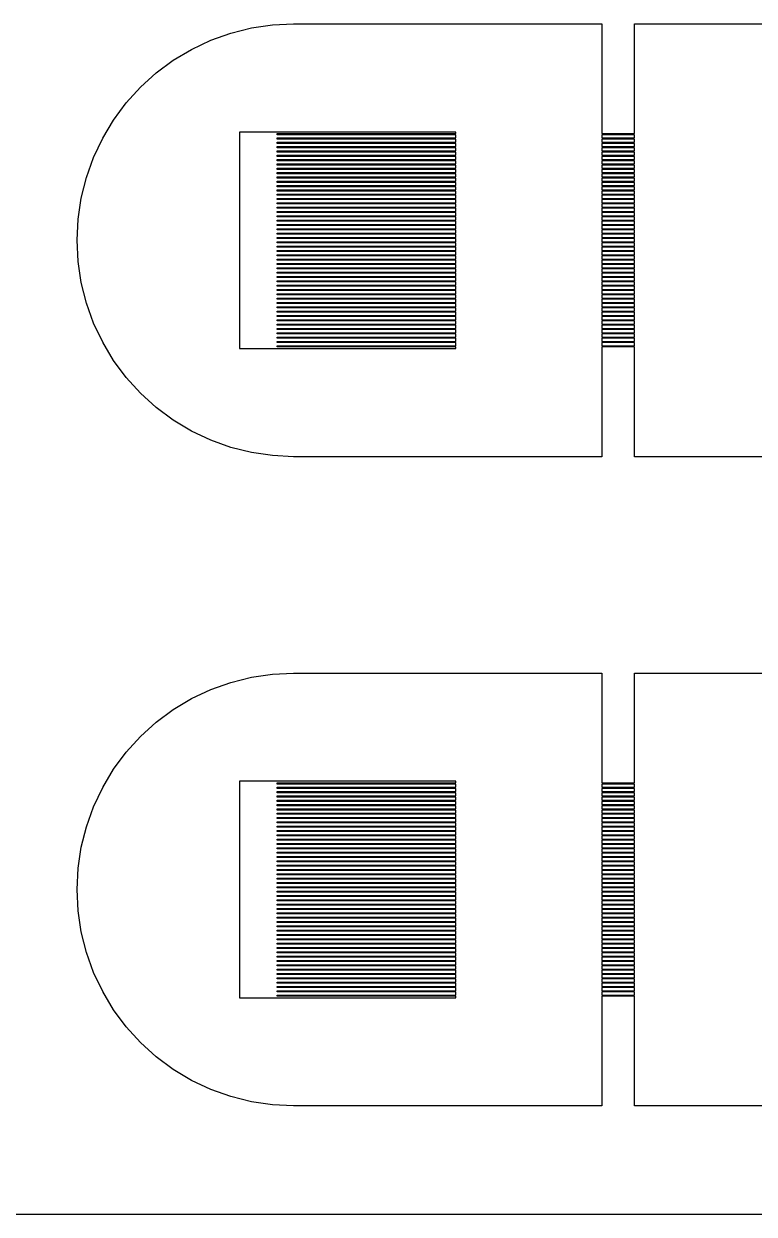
# Model space of a CAD drawing. Extents: x -16 to 83, y -18 to 83.
# Drawn here: x 53.01 to 59.76, y 0 to 11 of the extents above; entities that cross this region are included whole.
import ezdxf

# ---------------------------------------------------------------- set-up
doc = ezdxf.new("R2010")
doc.units = 0

msp = doc.modelspace()

# ---------------------------------------------------------------- linework, layer by layer
for p, q in [((55.304, 10.9904), (55.5, 11)), ((55.5, 11), (58.35, 11)), ((58.35, 11), (58.35, 9.98499)), ((58.65, 9.98499), (58.65, 11)), ((58.65, 11), (61.5, 11)), ((54.7346, 10.8477), (54.9194, 10.9139)), ((54.9194, 10.9139), (55.1098, 10.9616)), ((55.1098, 10.9616), (55.304, 10.9904)), ((54.5572, 10.7638), (54.7346, 10.8477)), ((54.3889, 10.6629), (54.5572, 10.7638)), ((54.2312, 10.546), (54.3889, 10.6629)), ((54.0858, 10.4142), (54.2312, 10.546)), ((53.954, 10.2688), (54.0858, 10.4142)), ((53.8371, 10.1111), (53.954, 10.2688)), ((53.7362, 9.94278), (53.8371, 10.1111)), ((53.6523, 9.76537), (53.7362, 9.94278)), ((57, 10), (55, 10)), ((55, 10), (55, 8)), ((55.35, 9.97499), (55.35, 9.98499)), ((55.35, 9.98499), (57, 9.98499)), ((57, 9.97499), (55.35, 9.97499)), ((55.35, 9.935), (55.35, 9.94499)), ((55.35, 9.94499), (57, 9.94499)), ((57, 9.935), (55.35, 9.935)), ((55.35, 9.89499), (55.35, 9.905)), ((55.35, 9.905), (57, 9.905)), ((57, 9.98499), (57, 10)), ((57, 9.94499), (57, 9.97499)), ((57, 9.905), (57, 9.935)), ((58.35, 9.98499), (58.65, 9.98499)), ((58.65, 9.97499), (58.35, 9.97499)), ((58.35, 9.97499), (58.35, 9.94499)), ((58.35, 9.94499), (58.65, 9.94499)), ((58.65, 9.935), (58.35, 9.935)), ((58.35, 9.935), (58.35, 9.905)), ((58.35, 9.905), (58.65, 9.905)), ((58.65, 9.94499), (58.65, 9.97499)), ((58.65, 9.905), (58.65, 9.935)), ((57, 9.89499), (55.35, 9.89499)), ((55.35, 9.855), (55.35, 9.86499)), ((55.35, 9.86499), (57, 9.86499)), ((57, 9.855), (55.35, 9.855)), ((55.35, 9.81499), (55.35, 9.825)), ((55.35, 9.825), (57, 9.825)), ((57, 9.81499), (55.35, 9.81499)), ((57, 9.86499), (57, 9.89499)), ((57, 9.825), (57, 9.855)), ((57, 9.78499), (57, 9.81499)), ((58.65, 9.89499), (58.35, 9.89499)), ((58.35, 9.89499), (58.35, 9.86499)), ((58.35, 9.86499), (58.65, 9.86499)), ((58.65, 9.855), (58.35, 9.855)), ((58.35, 9.855), (58.35, 9.825)), ((58.35, 9.825), (58.65, 9.825)), ((58.65, 9.81499), (58.35, 9.81499)), ((58.35, 9.81499), (58.35, 9.78499)), ((58.65, 9.86499), (58.65, 9.89499)), ((58.65, 9.825), (58.65, 9.855)), ((58.65, 9.78499), (58.65, 9.81499)), ((53.5861, 9.58057), (53.6523, 9.76537)), ((55.35, 9.77499), (55.35, 9.78499)), ((55.35, 9.78499), (57, 9.78499)), ((57, 9.77499), (55.35, 9.77499)), ((55.35, 9.73499), (55.35, 9.745)), ((55.35, 9.745), (57, 9.745)), ((57, 9.73499), (55.35, 9.73499)), ((55.35, 9.69499), (55.35, 9.70499)), ((55.35, 9.70499), (57, 9.70499)), ((57, 9.69499), (55.35, 9.69499)), ((57, 9.745), (57, 9.77499)), ((57, 9.70499), (57, 9.73499)), ((57, 9.66499), (57, 9.69499)), ((58.35, 9.78499), (58.65, 9.78499)), ((58.65, 9.77499), (58.35, 9.77499)), ((58.35, 9.77499), (58.35, 9.745)), ((58.35, 9.745), (58.65, 9.745)), ((58.65, 9.73499), (58.35, 9.73499)), ((58.35, 9.73499), (58.35, 9.70499)), ((58.35, 9.70499), (58.65, 9.70499)), ((58.65, 9.69499), (58.35, 9.69499)), ((58.35, 9.69499), (58.35, 9.66499)), ((58.65, 9.745), (58.65, 9.77499)), ((58.65, 9.70499), (58.65, 9.73499)), ((58.65, 9.66499), (58.65, 9.69499)), ((53.5384, 9.39017), (53.5861, 9.58057)), ((55.35, 9.655), (55.35, 9.66499)), ((55.35, 9.66499), (57, 9.66499)), ((57, 9.655), (55.35, 9.655)), ((55.35, 9.61499), (55.35, 9.625)), ((55.35, 9.625), (57, 9.625)), ((57, 9.61499), (55.35, 9.61499)), ((55.35, 9.575), (55.35, 9.58499)), ((55.35, 9.58499), (57, 9.58499)), ((57, 9.575), (55.35, 9.575)), ((57, 9.625), (57, 9.655)), ((57, 9.58499), (57, 9.61499)), ((57, 9.545), (57, 9.575)), ((58.35, 9.66499), (58.65, 9.66499)), ((58.65, 9.655), (58.35, 9.655)), ((58.35, 9.655), (58.35, 9.625)), ((58.35, 9.625), (58.65, 9.625)), ((58.65, 9.61499), (58.35, 9.61499)), ((58.35, 9.61499), (58.35, 9.58499)), ((58.35, 9.58499), (58.65, 9.58499)), ((58.65, 9.575), (58.35, 9.575)), ((58.35, 9.575), (58.35, 9.545)), ((58.65, 9.625), (58.65, 9.655)), ((58.65, 9.58499), (58.65, 9.61499)), ((58.65, 9.545), (58.65, 9.575)), ((55.35, 9.53499), (55.35, 9.545)), ((55.35, 9.545), (57, 9.545)), ((57, 9.53499), (55.35, 9.53499)), ((55.35, 9.495), (55.35, 9.50499)), ((55.35, 9.50499), (57, 9.50499)), ((57, 9.495), (55.35, 9.495)), ((55.35, 9.45499), (55.35, 9.465)), ((55.35, 9.465), (57, 9.465)), ((57, 9.50499), (57, 9.53499)), ((57, 9.465), (57, 9.495)), ((58.35, 9.545), (58.65, 9.545)), ((58.65, 9.53499), (58.35, 9.53499)), ((58.35, 9.53499), (58.35, 9.50499)), ((58.35, 9.50499), (58.65, 9.50499)), ((58.65, 9.495), (58.35, 9.495)), ((58.35, 9.495), (58.35, 9.465)), ((58.35, 9.465), (58.65, 9.465)), ((58.65, 9.50499), (58.65, 9.53499)), ((58.65, 9.465), (58.65, 9.495)), ((53.5096, 9.19603), (53.5384, 9.39017)), ((57, 9.45499), (55.35, 9.45499)), ((55.35, 9.41499), (55.35, 9.42499)), ((55.35, 9.42499), (57, 9.42499)), ((57, 9.41499), (55.35, 9.41499)), ((55.35, 9.375), (55.35, 9.38499)), ((55.35, 9.38499), (57, 9.38499)), ((57, 9.375), (55.35, 9.375)), ((57, 9.42499), (57, 9.45499)), ((57, 9.38499), (57, 9.41499)), ((57, 9.34499), (57, 9.375)), ((58.65, 9.45499), (58.35, 9.45499)), ((58.35, 9.45499), (58.35, 9.42499)), ((58.35, 9.42499), (58.65, 9.42499)), ((58.65, 9.41499), (58.35, 9.41499)), ((58.35, 9.41499), (58.35, 9.38499)), ((58.35, 9.38499), (58.65, 9.38499)), ((58.65, 9.375), (58.35, 9.375)), ((58.35, 9.375), (58.35, 9.34499)), ((58.65, 9.42499), (58.65, 9.45499)), ((58.65, 9.38499), (58.65, 9.41499)), ((58.65, 9.34499), (58.65, 9.375)), ((55.35, 9.33499), (55.35, 9.34499)), ((55.35, 9.34499), (57, 9.34499)), ((57, 9.33499), (55.35, 9.33499)), ((55.35, 9.295), (55.35, 9.30499)), ((55.35, 9.30499), (57, 9.30499)), ((57, 9.295), (55.35, 9.295)), ((55.35, 9.25499), (55.35, 9.265)), ((55.35, 9.265), (57, 9.265)), ((57, 9.25499), (55.35, 9.25499)), ((57, 9.30499), (57, 9.33499)), ((57, 9.265), (57, 9.295)), ((57, 9.22499), (57, 9.25499)), ((58.35, 9.34499), (58.65, 9.34499)), ((58.65, 9.33499), (58.35, 9.33499)), ((58.35, 9.33499), (58.35, 9.30499)), ((58.35, 9.30499), (58.65, 9.30499)), ((58.65, 9.295), (58.35, 9.295)), ((58.35, 9.295), (58.35, 9.265)), ((58.35, 9.265), (58.65, 9.265)), ((58.65, 9.25499), (58.35, 9.25499)), ((58.35, 9.25499), (58.35, 9.22499)), ((58.65, 9.30499), (58.65, 9.33499)), ((58.65, 9.265), (58.65, 9.295)), ((58.65, 9.22499), (58.65, 9.25499)), ((53.5, 9), (53.5096, 9.19603)), ((55.35, 9.215), (55.35, 9.22499)), ((55.35, 9.22499), (57, 9.22499)), ((57, 9.215), (55.35, 9.215)), ((55.35, 9.17499), (55.35, 9.185)), ((55.35, 9.185), (57, 9.185)), ((57, 9.17499), (55.35, 9.17499)), ((55.35, 9.13499), (55.35, 9.14499)), ((55.35, 9.14499), (57, 9.14499)), ((57, 9.13499), (55.35, 9.13499)), ((57, 9.185), (57, 9.215)), ((57, 9.14499), (57, 9.17499)), ((57, 9.105), (57, 9.13499)), ((58.35, 9.22499), (58.65, 9.22499)), ((58.65, 9.215), (58.35, 9.215)), ((58.35, 9.215), (58.35, 9.185)), ((58.35, 9.185), (58.65, 9.185)), ((58.65, 9.17499), (58.35, 9.17499)), ((58.35, 9.17499), (58.35, 9.14499)), ((58.35, 9.14499), (58.65, 9.14499)), ((58.65, 9.13499), (58.35, 9.13499)), ((58.35, 9.13499), (58.35, 9.105)), ((58.65, 9.185), (58.65, 9.215)), ((58.65, 9.14499), (58.65, 9.17499)), ((58.65, 9.105), (58.65, 9.13499)), ((55.35, 9.09499), (55.35, 9.105)), ((55.35, 9.105), (57, 9.105)), ((57, 9.09499), (55.35, 9.09499)), ((55.35, 9.05499), (55.35, 9.06499)), ((55.35, 9.06499), (57, 9.06499)), ((57, 9.05499), (55.35, 9.05499)), ((55.35, 9.015), (55.35, 9.02499)), ((55.35, 9.02499), (57, 9.02499)), ((57, 9.06499), (57, 9.09499)), ((57, 9.02499), (57, 9.05499)), ((58.35, 9.105), (58.65, 9.105)), ((58.65, 9.09499), (58.35, 9.09499)), ((58.35, 9.09499), (58.35, 9.06499)), ((58.35, 9.06499), (58.65, 9.06499)), ((58.65, 9.05499), (58.35, 9.05499)), ((58.35, 9.05499), (58.35, 9.02499)), ((58.35, 9.02499), (58.65, 9.02499)), ((58.65, 9.06499), (58.65, 9.09499)), ((58.65, 9.02499), (58.65, 9.05499)), ((53.5096, 8.80397), (53.5, 9)), ((57, 9.015), (55.35, 9.015)), ((55.35, 8.97501), (55.35, 8.985)), ((55.35, 8.985), (57, 8.985)), ((57, 8.97501), (55.35, 8.97501)), ((55.35, 8.93501), (55.35, 8.94501)), ((55.35, 8.94501), (57, 8.94501)), ((57, 8.93501), (55.35, 8.93501)), ((57, 8.985), (57, 9.015)), ((57, 8.94501), (57, 8.97501)), ((57, 8.90501), (57, 8.93501)), ((58.65, 9.015), (58.35, 9.015)), ((58.35, 9.015), (58.35, 8.985)), ((58.35, 8.985), (58.65, 8.985)), ((58.65, 8.97501), (58.35, 8.97501)), ((58.35, 8.97501), (58.35, 8.94501)), ((58.35, 8.94501), (58.65, 8.94501)), ((58.65, 8.93501), (58.35, 8.93501)), ((58.35, 8.93501), (58.35, 8.90501)), ((58.65, 8.985), (58.65, 9.015)), ((58.65, 8.94501), (58.65, 8.97501)), ((58.65, 8.90501), (58.65, 8.93501)), ((53.5384, 8.60983), (53.5096, 8.80397)), ((55.35, 8.895), (55.35, 8.90501)), ((55.35, 8.90501), (57, 8.90501)), ((57, 8.895), (55.35, 8.895)), ((55.35, 8.85501), (55.35, 8.86501)), ((55.35, 8.86501), (57, 8.86501)), ((57, 8.85501), (55.35, 8.85501)), ((55.35, 8.815), (55.35, 8.82501)), ((55.35, 8.82501), (57, 8.82501)), ((57, 8.815), (55.35, 8.815)), ((57, 8.86501), (57, 8.895)), ((57, 8.82501), (57, 8.85501)), ((57, 8.785), (57, 8.815)), ((58.35, 8.90501), (58.65, 8.90501)), ((58.65, 8.895), (58.35, 8.895)), ((58.35, 8.895), (58.35, 8.86501)), ((58.35, 8.86501), (58.65, 8.86501)), ((58.65, 8.85501), (58.35, 8.85501)), ((58.35, 8.85501), (58.35, 8.82501)), ((58.35, 8.82501), (58.65, 8.82501)), ((58.65, 8.815), (58.35, 8.815)), ((58.35, 8.815), (58.35, 8.785)), ((58.65, 8.86501), (58.65, 8.895)), ((58.65, 8.82501), (58.65, 8.85501)), ((58.65, 8.785), (58.65, 8.815)), ((55.35, 8.77501), (55.35, 8.785)), ((55.35, 8.785), (57, 8.785)), ((57, 8.77501), (55.35, 8.77501)), ((55.35, 8.735), (55.35, 8.74501)), ((55.35, 8.74501), (57, 8.74501)), ((57, 8.735), (55.35, 8.735)), ((55.35, 8.69501), (55.35, 8.705)), ((55.35, 8.705), (57, 8.705)), ((57, 8.69501), (55.35, 8.69501)), ((57, 8.74501), (57, 8.77501)), ((57, 8.705), (57, 8.735)), ((57, 8.66501), (57, 8.69501)), ((58.35, 8.785), (58.65, 8.785)), ((58.65, 8.77501), (58.35, 8.77501)), ((58.35, 8.77501), (58.35, 8.74501)), ((58.35, 8.74501), (58.65, 8.74501)), ((58.65, 8.735), (58.35, 8.735)), ((58.35, 8.735), (58.35, 8.705)), ((58.35, 8.705), (58.65, 8.705)), ((58.65, 8.69501), (58.35, 8.69501)), ((58.35, 8.69501), (58.35, 8.66501)), ((58.65, 8.74501), (58.65, 8.77501)), ((58.65, 8.705), (58.65, 8.735)), ((58.65, 8.66501), (58.65, 8.69501)), ((53.5861, 8.41943), (53.5384, 8.60983)), ((55.35, 8.65501), (55.35, 8.66501)), ((55.35, 8.66501), (57, 8.66501)), ((57, 8.65501), (55.35, 8.65501)), ((55.35, 8.61501), (55.35, 8.625)), ((55.35, 8.625), (57, 8.625)), ((57, 8.61501), (55.35, 8.61501)), ((55.35, 8.57501), (55.35, 8.58501)), ((55.35, 8.58501), (57, 8.58501)), ((57, 8.625), (57, 8.65501)), ((57, 8.58501), (57, 8.61501)), ((58.35, 8.66501), (58.65, 8.66501)), ((58.65, 8.65501), (58.35, 8.65501)), ((58.35, 8.65501), (58.35, 8.625)), ((58.35, 8.625), (58.65, 8.625)), ((58.65, 8.61501), (58.35, 8.61501)), ((58.35, 8.61501), (58.35, 8.58501)), ((58.35, 8.58501), (58.65, 8.58501)), ((58.65, 8.625), (58.65, 8.65501)), ((58.65, 8.58501), (58.65, 8.61501)), ((57, 8.57501), (55.35, 8.57501)), ((55.35, 8.535), (55.35, 8.54501)), ((55.35, 8.54501), (57, 8.54501)), ((57, 8.535), (55.35, 8.535)), ((55.35, 8.49501), (55.35, 8.505)), ((55.35, 8.505), (57, 8.505)), ((57, 8.49501), (55.35, 8.49501)), ((57, 8.54501), (57, 8.57501)), ((57, 8.505), (57, 8.535)), ((57, 8.46501), (57, 8.49501)), ((58.65, 8.57501), (58.35, 8.57501)), ((58.35, 8.57501), (58.35, 8.54501)), ((58.35, 8.54501), (58.65, 8.54501)), ((58.65, 8.535), (58.35, 8.535)), ((58.35, 8.535), (58.35, 8.505)), ((58.35, 8.505), (58.65, 8.505)), ((58.65, 8.49501), (58.35, 8.49501)), ((58.35, 8.49501), (58.35, 8.46501)), ((58.65, 8.54501), (58.65, 8.57501)), ((58.65, 8.505), (58.65, 8.535)), ((58.65, 8.46501), (58.65, 8.49501)), ((53.6523, 8.23463), (53.5861, 8.41943)), ((55.35, 8.455), (55.35, 8.46501)), ((55.35, 8.46501), (57, 8.46501)), ((57, 8.455), (55.35, 8.455)), ((55.35, 8.41501), (55.35, 8.425)), ((55.35, 8.425), (57, 8.425)), ((57, 8.41501), (55.35, 8.41501)), ((55.35, 8.375), (55.35, 8.38501)), ((55.35, 8.38501), (57, 8.38501)), ((57, 8.375), (55.35, 8.375)), ((57, 8.425), (57, 8.455)), ((57, 8.38501), (57, 8.41501)), ((57, 8.345), (57, 8.375)), ((58.35, 8.46501), (58.65, 8.46501)), ((58.65, 8.455), (58.35, 8.455)), ((58.35, 8.455), (58.35, 8.425)), ((58.35, 8.425), (58.65, 8.425)), ((58.65, 8.41501), (58.35, 8.41501)), ((58.35, 8.41501), (58.35, 8.38501)), ((58.35, 8.38501), (58.65, 8.38501)), ((58.65, 8.375), (58.35, 8.375)), ((58.35, 8.375), (58.35, 8.345)), ((58.65, 8.425), (58.65, 8.455)), ((58.65, 8.38501), (58.65, 8.41501)), ((58.65, 8.345), (58.65, 8.375)), ((55.35, 8.33501), (55.35, 8.345)), ((55.35, 8.345), (57, 8.345)), ((57, 8.33501), (55.35, 8.33501)), ((55.35, 8.29501), (55.35, 8.30501)), ((55.35, 8.30501), (57, 8.30501)), ((57, 8.29501), (55.35, 8.29501)), ((55.35, 8.255), (55.35, 8.26501)), ((55.35, 8.26501), (57, 8.26501)), ((57, 8.255), (55.35, 8.255)), ((57, 8.30501), (57, 8.33501)), ((57, 8.26501), (57, 8.29501)), ((57, 8.22501), (57, 8.255)), ((58.35, 8.345), (58.65, 8.345)), ((58.65, 8.33501), (58.35, 8.33501)), ((58.35, 8.33501), (58.35, 8.30501)), ((58.35, 8.30501), (58.65, 8.30501)), ((58.65, 8.29501), (58.35, 8.29501)), ((58.35, 8.29501), (58.35, 8.26501)), ((58.35, 8.26501), (58.65, 8.26501)), ((58.65, 8.255), (58.35, 8.255)), ((58.35, 8.255), (58.35, 8.22501)), ((58.65, 8.30501), (58.65, 8.33501)), ((58.65, 8.26501), (58.65, 8.29501)), ((58.65, 8.22501), (58.65, 8.255)), ((53.7362, 8.05722), (53.6523, 8.23463)), ((55.35, 8.21501), (55.35, 8.22501)), ((55.35, 8.22501), (57, 8.22501)), ((57, 8.21501), (55.35, 8.21501)), ((55.35, 8.175), (55.35, 8.18501)), ((55.35, 8.18501), (57, 8.18501)), ((57, 8.175), (55.35, 8.175)), ((55.35, 8.13501), (55.35, 8.145)), ((55.35, 8.145), (57, 8.145)), ((57, 8.18501), (57, 8.21501)), ((57, 8.145), (57, 8.175)), ((58.35, 8.22501), (58.65, 8.22501)), ((58.65, 8.21501), (58.35, 8.21501)), ((58.35, 8.21501), (58.35, 8.18501)), ((58.35, 8.18501), (58.65, 8.18501)), ((58.65, 8.175), (58.35, 8.175)), ((58.35, 8.175), (58.35, 8.145)), ((58.35, 8.145), (58.65, 8.145)), ((58.65, 8.18501), (58.65, 8.21501)), ((58.65, 8.145), (58.65, 8.175)), ((53.8371, 7.88887), (53.7362, 8.05722)), ((57, 8.13501), (55.35, 8.13501)), ((55.35, 8.095), (55.35, 8.10501)), ((55.35, 8.10501), (57, 8.10501)), ((57, 8.095), (55.35, 8.095)), ((55.35, 8.05501), (55.35, 8.065)), ((55.35, 8.065), (57, 8.065)), ((57, 8.05501), (55.35, 8.05501)), ((57, 8.10501), (57, 8.13501)), ((57, 8.065), (57, 8.095)), ((57, 8.02501), (57, 8.05501)), ((58.65, 8.13501), (58.35, 8.13501)), ((58.35, 8.13501), (58.35, 8.10501)), ((58.35, 8.10501), (58.65, 8.10501)), ((58.65, 8.095), (58.35, 8.095)), ((58.35, 8.095), (58.35, 8.065)), ((58.35, 8.065), (58.65, 8.065)), ((58.65, 8.05501), (58.35, 8.05501)), ((58.35, 8.05501), (58.35, 8.02501)), ((58.65, 8.10501), (58.65, 8.13501)), ((58.65, 8.065), (58.65, 8.095)), ((58.65, 8.02501), (58.65, 8.05501)), ((55, 8), (57, 8)), ((55.35, 8.01501), (55.35, 8.02501)), ((55.35, 8.02501), (57, 8.02501)), ((57, 8.01501), (55.35, 8.01501)), ((57, 8), (57, 8.01501)), ((58.35, 8.02501), (58.65, 8.02501)), ((58.65, 8.01501), (58.35, 8.01501)), ((58.35, 8.01501), (58.35, 7)), ((58.65, 7), (58.65, 8.01501)), ((53.954, 7.73122), (53.8371, 7.88887)), ((54.0858, 7.5858), (53.954, 7.73122)), ((54.2312, 7.45398), (54.0858, 7.5858)), ((54.3889, 7.33707), (54.2312, 7.45398)), ((54.5572, 7.23616), (54.3889, 7.33707)), ((54.7346, 7.15225), (54.5572, 7.23616)), ((54.9194, 7.08612), (54.7346, 7.15225)), ((55.1098, 7.03844), (54.9194, 7.08612)), ((55.304, 7.00964), (55.1098, 7.03844)), ((55.5, 7), (55.304, 7.00964)), ((58.35, 7), (55.5, 7)), ((61.5, 7), (58.65, 7)), ((54.9194, 4.91388), (55.1098, 4.96156)), ((55.1098, 4.96156), (55.304, 4.99036)), ((55.304, 4.99036), (55.5, 5)), ((55.5, 5), (58.35, 5)), ((58.35, 5), (58.35, 3.98499)), ((58.65, 3.98499), (58.65, 5)), ((58.65, 5), (61.5, 5)), ((54.5572, 4.76384), (54.7346, 4.84775)), ((54.7346, 4.84775), (54.9194, 4.91388)), ((54.3889, 4.66293), (54.5572, 4.76384)), ((54.2312, 4.54602), (54.3889, 4.66293)), ((54.0858, 4.4142), (54.2312, 4.54602)), ((53.954, 4.26878), (54.0858, 4.4142)), ((53.8371, 4.11113), (53.954, 4.26878)), ((53.7362, 3.94278), (53.8371, 4.11113)), ((57, 4), (55, 4)), ((55, 4), (55, 2)), ((55.35, 3.97499), (55.35, 3.98499)), ((55.35, 3.98499), (57, 3.98499)), ((57, 3.97499), (55.35, 3.97499)), ((57, 3.98499), (57, 4)), ((57, 3.94499), (57, 3.97499)), ((58.35, 3.98499), (58.65, 3.98499)), ((58.65, 3.97499), (58.35, 3.97499)), ((58.35, 3.97499), (58.35, 3.94499)), ((58.65, 3.94499), (58.65, 3.97499)), ((53.6523, 3.76537), (53.7362, 3.94278)), ((55.35, 3.935), (55.35, 3.94499)), ((55.35, 3.94499), (57, 3.94499)), ((57, 3.935), (55.35, 3.935)), ((55.35, 3.89499), (55.35, 3.905)), ((55.35, 3.905), (57, 3.905)), ((57, 3.89499), (55.35, 3.89499)), ((55.35, 3.855), (55.35, 3.86499)), ((55.35, 3.86499), (57, 3.86499)), ((57, 3.855), (55.35, 3.855)), ((57, 3.905), (57, 3.935)), ((57, 3.86499), (57, 3.89499)), ((57, 3.825), (57, 3.855)), ((58.35, 3.94499), (58.65, 3.94499)), ((58.65, 3.935), (58.35, 3.935)), ((58.35, 3.935), (58.35, 3.905)), ((58.35, 3.905), (58.65, 3.905)), ((58.65, 3.89499), (58.35, 3.89499)), ((58.35, 3.89499), (58.35, 3.86499)), ((58.35, 3.86499), (58.65, 3.86499)), ((58.65, 3.855), (58.35, 3.855)), ((58.35, 3.855), (58.35, 3.825)), ((58.65, 3.905), (58.65, 3.935)), ((58.65, 3.86499), (58.65, 3.89499)), ((58.65, 3.825), (58.65, 3.855)), ((53.5861, 3.58057), (53.6523, 3.76537)), ((55.35, 3.81499), (55.35, 3.825)), ((55.35, 3.825), (57, 3.825)), ((57, 3.81499), (55.35, 3.81499)), ((55.35, 3.77499), (55.35, 3.78499)), ((55.35, 3.78499), (57, 3.78499)), ((57, 3.77499), (55.35, 3.77499)), ((55.35, 3.73499), (55.35, 3.745)), ((55.35, 3.745), (57, 3.745)), ((57, 3.78499), (57, 3.81499)), ((57, 3.745), (57, 3.77499)), ((58.35, 3.825), (58.65, 3.825)), ((58.65, 3.81499), (58.35, 3.81499)), ((58.35, 3.81499), (58.35, 3.78499)), ((58.35, 3.78499), (58.65, 3.78499)), ((58.65, 3.77499), (58.35, 3.77499)), ((58.35, 3.77499), (58.35, 3.745)), ((58.35, 3.745), (58.65, 3.745)), ((58.65, 3.78499), (58.65, 3.81499)), ((58.65, 3.745), (58.65, 3.77499)), ((57, 3.73499), (55.35, 3.73499)), ((55.35, 3.69499), (55.35, 3.70499)), ((55.35, 3.70499), (57, 3.70499)), ((57, 3.69499), (55.35, 3.69499)), ((55.35, 3.655), (55.35, 3.66499)), ((55.35, 3.66499), (57, 3.66499)), ((57, 3.655), (55.35, 3.655)), ((57, 3.70499), (57, 3.73499)), ((57, 3.66499), (57, 3.69499)), ((57, 3.625), (57, 3.655)), ((58.65, 3.73499), (58.35, 3.73499)), ((58.35, 3.73499), (58.35, 3.70499)), ((58.35, 3.70499), (58.65, 3.70499)), ((58.65, 3.69499), (58.35, 3.69499)), ((58.35, 3.69499), (58.35, 3.66499)), ((58.35, 3.66499), (58.65, 3.66499)), ((58.65, 3.655), (58.35, 3.655)), ((58.35, 3.655), (58.35, 3.625)), ((58.65, 3.70499), (58.65, 3.73499)), ((58.65, 3.66499), (58.65, 3.69499)), ((58.65, 3.625), (58.65, 3.655)), ((53.5384, 3.39017), (53.5861, 3.58057)), ((55.35, 3.61499), (55.35, 3.625)), ((55.35, 3.625), (57, 3.625)), ((57, 3.61499), (55.35, 3.61499)), ((55.35, 3.575), (55.35, 3.58499)), ((55.35, 3.58499), (57, 3.58499)), ((57, 3.575), (55.35, 3.575)), ((55.35, 3.53499), (55.35, 3.545)), ((55.35, 3.545), (57, 3.545)), ((57, 3.53499), (55.35, 3.53499)), ((57, 3.58499), (57, 3.61499)), ((57, 3.545), (57, 3.575)), ((57, 3.50499), (57, 3.53499)), ((58.35, 3.625), (58.65, 3.625)), ((58.65, 3.61499), (58.35, 3.61499)), ((58.35, 3.61499), (58.35, 3.58499)), ((58.35, 3.58499), (58.65, 3.58499)), ((58.65, 3.575), (58.35, 3.575)), ((58.35, 3.575), (58.35, 3.545)), ((58.35, 3.545), (58.65, 3.545)), ((58.65, 3.53499), (58.35, 3.53499)), ((58.35, 3.53499), (58.35, 3.50499)), ((58.65, 3.58499), (58.65, 3.61499)), ((58.65, 3.545), (58.65, 3.575)), ((58.65, 3.50499), (58.65, 3.53499)), ((55.35, 3.495), (55.35, 3.50499)), ((55.35, 3.50499), (57, 3.50499)), ((57, 3.495), (55.35, 3.495)), ((55.35, 3.45499), (55.35, 3.465)), ((55.35, 3.465), (57, 3.465)), ((57, 3.45499), (55.35, 3.45499)), ((55.35, 3.41499), (55.35, 3.42499)), ((55.35, 3.42499), (57, 3.42499)), ((57, 3.41499), (55.35, 3.41499)), ((57, 3.465), (57, 3.495)), ((57, 3.42499), (57, 3.45499)), ((57, 3.38499), (57, 3.41499)), ((58.35, 3.50499), (58.65, 3.50499)), ((58.65, 3.495), (58.35, 3.495)), ((58.35, 3.495), (58.35, 3.465)), ((58.35, 3.465), (58.65, 3.465)), ((58.65, 3.45499), (58.35, 3.45499)), ((58.35, 3.45499), (58.35, 3.42499)), ((58.35, 3.42499), (58.65, 3.42499)), ((58.65, 3.41499), (58.35, 3.41499)), ((58.35, 3.41499), (58.35, 3.38499)), ((58.65, 3.465), (58.65, 3.495)), ((58.65, 3.42499), (58.65, 3.45499)), ((58.65, 3.38499), (58.65, 3.41499)), ((53.5096, 3.19603), (53.5384, 3.39017)), ((55.35, 3.375), (55.35, 3.38499)), ((55.35, 3.38499), (57, 3.38499)), ((57, 3.375), (55.35, 3.375)), ((55.35, 3.33499), (55.35, 3.34499)), ((55.35, 3.34499), (57, 3.34499)), ((57, 3.33499), (55.35, 3.33499)), ((55.35, 3.295), (55.35, 3.30499)), ((55.35, 3.30499), (57, 3.30499)), ((57, 3.34499), (57, 3.375)), ((57, 3.30499), (57, 3.33499)), ((58.35, 3.38499), (58.65, 3.38499)), ((58.65, 3.375), (58.35, 3.375)), ((58.35, 3.375), (58.35, 3.34499)), ((58.35, 3.34499), (58.65, 3.34499)), ((58.65, 3.33499), (58.35, 3.33499)), ((58.35, 3.33499), (58.35, 3.30499)), ((58.35, 3.30499), (58.65, 3.30499)), ((58.65, 3.34499), (58.65, 3.375)), ((58.65, 3.30499), (58.65, 3.33499)), ((53.5, 3), (53.5096, 3.19603)), ((57, 3.295), (55.35, 3.295)), ((55.35, 3.25499), (55.35, 3.265)), ((55.35, 3.265), (57, 3.265)), ((57, 3.25499), (55.35, 3.25499)), ((55.35, 3.215), (55.35, 3.22499)), ((55.35, 3.22499), (57, 3.22499)), ((57, 3.215), (55.35, 3.215)), ((57, 3.265), (57, 3.295)), ((57, 3.22499), (57, 3.25499)), ((57, 3.185), (57, 3.215)), ((58.65, 3.295), (58.35, 3.295)), ((58.35, 3.295), (58.35, 3.265)), ((58.35, 3.265), (58.65, 3.265)), ((58.65, 3.25499), (58.35, 3.25499)), ((58.35, 3.25499), (58.35, 3.22499)), ((58.35, 3.22499), (58.65, 3.22499)), ((58.65, 3.215), (58.35, 3.215)), ((58.35, 3.215), (58.35, 3.185)), ((58.65, 3.265), (58.65, 3.295)), ((58.65, 3.22499), (58.65, 3.25499)), ((58.65, 3.185), (58.65, 3.215)), ((55.35, 3.17499), (55.35, 3.185)), ((55.35, 3.185), (57, 3.185)), ((57, 3.17499), (55.35, 3.17499)), ((55.35, 3.13499), (55.35, 3.14499)), ((55.35, 3.14499), (57, 3.14499)), ((57, 3.13499), (55.35, 3.13499)), ((55.35, 3.09499), (55.35, 3.105)), ((55.35, 3.105), (57, 3.105)), ((57, 3.09499), (55.35, 3.09499)), ((57, 3.14499), (57, 3.17499)), ((57, 3.105), (57, 3.13499)), ((57, 3.06499), (57, 3.09499)), ((58.35, 3.185), (58.65, 3.185)), ((58.65, 3.17499), (58.35, 3.17499)), ((58.35, 3.17499), (58.35, 3.14499)), ((58.35, 3.14499), (58.65, 3.14499)), ((58.65, 3.13499), (58.35, 3.13499)), ((58.35, 3.13499), (58.35, 3.105)), ((58.35, 3.105), (58.65, 3.105)), ((58.65, 3.09499), (58.35, 3.09499)), ((58.35, 3.09499), (58.35, 3.06499)), ((58.65, 3.14499), (58.65, 3.17499)), ((58.65, 3.105), (58.65, 3.13499)), ((58.65, 3.06499), (58.65, 3.09499)), ((53.5096, 2.80397), (53.5, 3)), ((55.35, 3.05499), (55.35, 3.06499)), ((55.35, 3.06499), (57, 3.06499)), ((57, 3.05499), (55.35, 3.05499)), ((55.35, 3.015), (55.35, 3.02499)), ((55.35, 3.02499), (57, 3.02499)), ((57, 3.015), (55.35, 3.015)), ((55.35, 2.97501), (55.35, 2.985)), ((55.35, 2.985), (57, 2.985)), ((57, 2.97501), (55.35, 2.97501)), ((57, 3.02499), (57, 3.05499)), ((57, 2.985), (57, 3.015)), ((57, 2.94501), (57, 2.97501)), ((58.35, 3.06499), (58.65, 3.06499)), ((58.65, 3.05499), (58.35, 3.05499)), ((58.35, 3.05499), (58.35, 3.02499)), ((58.35, 3.02499), (58.65, 3.02499)), ((58.65, 3.015), (58.35, 3.015)), ((58.35, 3.015), (58.35, 2.985)), ((58.35, 2.985), (58.65, 2.985)), ((58.65, 2.97501), (58.35, 2.97501)), ((58.35, 2.97501), (58.35, 2.94501)), ((58.65, 3.02499), (58.65, 3.05499)), ((58.65, 2.985), (58.65, 3.015)), ((58.65, 2.94501), (58.65, 2.97501)), ((55.35, 2.93501), (55.35, 2.94501)), ((55.35, 2.94501), (57, 2.94501)), ((57, 2.93501), (55.35, 2.93501)), ((55.35, 2.895), (55.35, 2.90501)), ((55.35, 2.90501), (57, 2.90501)), ((57, 2.895), (55.35, 2.895)), ((55.35, 2.85501), (55.35, 2.86501)), ((55.35, 2.86501), (57, 2.86501)), ((57, 2.90501), (57, 2.93501)), ((57, 2.86501), (57, 2.895)), ((58.35, 2.94501), (58.65, 2.94501)), ((58.65, 2.93501), (58.35, 2.93501)), ((58.35, 2.93501), (58.35, 2.90501)), ((58.35, 2.90501), (58.65, 2.90501)), ((58.65, 2.895), (58.35, 2.895)), ((58.35, 2.895), (58.35, 2.86501)), ((58.35, 2.86501), (58.65, 2.86501)), ((58.65, 2.90501), (58.65, 2.93501)), ((58.65, 2.86501), (58.65, 2.895)), ((53.5384, 2.60983), (53.5096, 2.80397)), ((57, 2.85501), (55.35, 2.85501)), ((55.35, 2.815), (55.35, 2.82501)), ((55.35, 2.82501), (57, 2.82501)), ((57, 2.815), (55.35, 2.815)), ((55.35, 2.77501), (55.35, 2.785)), ((55.35, 2.785), (57, 2.785)), ((57, 2.77501), (55.35, 2.77501)), ((57, 2.82501), (57, 2.85501)), ((57, 2.785), (57, 2.815)), ((57, 2.74501), (57, 2.77501)), ((58.65, 2.85501), (58.35, 2.85501)), ((58.35, 2.85501), (58.35, 2.82501)), ((58.35, 2.82501), (58.65, 2.82501)), ((58.65, 2.815), (58.35, 2.815)), ((58.35, 2.815), (58.35, 2.785)), ((58.35, 2.785), (58.65, 2.785)), ((58.65, 2.77501), (58.35, 2.77501)), ((58.35, 2.77501), (58.35, 2.74501)), ((58.65, 2.82501), (58.65, 2.85501)), ((58.65, 2.785), (58.65, 2.815)), ((58.65, 2.74501), (58.65, 2.77501)), ((55.35, 2.735), (55.35, 2.74501)), ((55.35, 2.74501), (57, 2.74501)), ((57, 2.735), (55.35, 2.735)), ((55.35, 2.69501), (55.35, 2.705)), ((55.35, 2.705), (57, 2.705)), ((57, 2.69501), (55.35, 2.69501)), ((55.35, 2.65501), (55.35, 2.66501)), ((55.35, 2.66501), (57, 2.66501)), ((57, 2.65501), (55.35, 2.65501)), ((57, 2.705), (57, 2.735)), ((57, 2.66501), (57, 2.69501)), ((57, 2.625), (57, 2.65501)), ((58.35, 2.74501), (58.65, 2.74501)), ((58.65, 2.735), (58.35, 2.735)), ((58.35, 2.735), (58.35, 2.705)), ((58.35, 2.705), (58.65, 2.705)), ((58.65, 2.69501), (58.35, 2.69501)), ((58.35, 2.69501), (58.35, 2.66501)), ((58.35, 2.66501), (58.65, 2.66501)), ((58.65, 2.65501), (58.35, 2.65501)), ((58.35, 2.65501), (58.35, 2.625)), ((58.65, 2.705), (58.65, 2.735)), ((58.65, 2.66501), (58.65, 2.69501)), ((58.65, 2.625), (58.65, 2.65501)), ((53.5861, 2.41943), (53.5384, 2.60983)), ((55.35, 2.61501), (55.35, 2.625)), ((55.35, 2.625), (57, 2.625)), ((57, 2.61501), (55.35, 2.61501)), ((55.35, 2.57501), (55.35, 2.58501)), ((55.35, 2.58501), (57, 2.58501)), ((57, 2.57501), (55.35, 2.57501)), ((55.35, 2.535), (55.35, 2.54501)), ((55.35, 2.54501), (57, 2.54501)), ((57, 2.535), (55.35, 2.535)), ((57, 2.58501), (57, 2.61501)), ((57, 2.54501), (57, 2.57501)), ((57, 2.505), (57, 2.535)), ((58.35, 2.625), (58.65, 2.625)), ((58.65, 2.61501), (58.35, 2.61501)), ((58.35, 2.61501), (58.35, 2.58501)), ((58.35, 2.58501), (58.65, 2.58501)), ((58.65, 2.57501), (58.35, 2.57501)), ((58.35, 2.57501), (58.35, 2.54501)), ((58.35, 2.54501), (58.65, 2.54501)), ((58.65, 2.535), (58.35, 2.535)), ((58.35, 2.535), (58.35, 2.505)), ((58.65, 2.58501), (58.65, 2.61501)), ((58.65, 2.54501), (58.65, 2.57501)), ((58.65, 2.505), (58.65, 2.535)), ((55.35, 2.49501), (55.35, 2.505)), ((55.35, 2.505), (57, 2.505)), ((57, 2.49501), (55.35, 2.49501)), ((55.35, 2.455), (55.35, 2.46501)), ((55.35, 2.46501), (57, 2.46501)), ((57, 2.455), (55.35, 2.455)), ((55.35, 2.41501), (55.35, 2.425)), ((55.35, 2.425), (57, 2.425)), ((57, 2.46501), (57, 2.49501)), ((57, 2.425), (57, 2.455)), ((58.35, 2.505), (58.65, 2.505)), ((58.65, 2.49501), (58.35, 2.49501)), ((58.35, 2.49501), (58.35, 2.46501)), ((58.35, 2.46501), (58.65, 2.46501)), ((58.65, 2.455), (58.35, 2.455)), ((58.35, 2.455), (58.35, 2.425)), ((58.35, 2.425), (58.65, 2.425)), ((58.65, 2.46501), (58.65, 2.49501)), ((58.65, 2.425), (58.65, 2.455)), ((53.6523, 2.23463), (53.5861, 2.41943)), ((57, 2.41501), (55.35, 2.41501)), ((55.35, 2.375), (55.35, 2.38501)), ((55.35, 2.38501), (57, 2.38501)), ((57, 2.375), (55.35, 2.375)), ((55.35, 2.33501), (55.35, 2.345)), ((55.35, 2.345), (57, 2.345)), ((57, 2.33501), (55.35, 2.33501)), ((57, 2.38501), (57, 2.41501)), ((57, 2.345), (57, 2.375)), ((57, 2.30501), (57, 2.33501)), ((58.65, 2.41501), (58.35, 2.41501)), ((58.35, 2.41501), (58.35, 2.38501)), ((58.35, 2.38501), (58.65, 2.38501)), ((58.65, 2.375), (58.35, 2.375)), ((58.35, 2.375), (58.35, 2.345)), ((58.35, 2.345), (58.65, 2.345)), ((58.65, 2.33501), (58.35, 2.33501)), ((58.35, 2.33501), (58.35, 2.30501)), ((58.65, 2.38501), (58.65, 2.41501)), ((58.65, 2.345), (58.65, 2.375)), ((58.65, 2.30501), (58.65, 2.33501)), ((53.7362, 2.05722), (53.6523, 2.23463)), ((55.35, 2.29501), (55.35, 2.30501)), ((55.35, 2.30501), (57, 2.30501)), ((57, 2.29501), (55.35, 2.29501)), ((55.35, 2.255), (55.35, 2.26501)), ((55.35, 2.26501), (57, 2.26501)), ((57, 2.255), (55.35, 2.255)), ((55.35, 2.21501), (55.35, 2.22501)), ((55.35, 2.22501), (57, 2.22501)), ((57, 2.21501), (55.35, 2.21501)), ((57, 2.26501), (57, 2.29501)), ((57, 2.22501), (57, 2.255)), ((57, 2.18501), (57, 2.21501)), ((58.35, 2.30501), (58.65, 2.30501)), ((58.65, 2.29501), (58.35, 2.29501)), ((58.35, 2.29501), (58.35, 2.26501)), ((58.35, 2.26501), (58.65, 2.26501)), ((58.65, 2.255), (58.35, 2.255)), ((58.35, 2.255), (58.35, 2.22501)), ((58.35, 2.22501), (58.65, 2.22501)), ((58.65, 2.21501), (58.35, 2.21501)), ((58.35, 2.21501), (58.35, 2.18501)), ((58.65, 2.26501), (58.65, 2.29501)), ((58.65, 2.22501), (58.65, 2.255)), ((58.65, 2.18501), (58.65, 2.21501)), ((55.35, 2.175), (55.35, 2.18501)), ((55.35, 2.18501), (57, 2.18501)), ((57, 2.175), (55.35, 2.175)), ((55.35, 2.13501), (55.35, 2.145)), ((55.35, 2.145), (57, 2.145)), ((57, 2.13501), (55.35, 2.13501)), ((55.35, 2.095), (55.35, 2.10501)), ((55.35, 2.10501), (57, 2.10501)), ((57, 2.095), (55.35, 2.095)), ((57, 2.145), (57, 2.175)), ((57, 2.10501), (57, 2.13501)), ((57, 2.065), (57, 2.095)), ((58.35, 2.18501), (58.65, 2.18501)), ((58.65, 2.175), (58.35, 2.175)), ((58.35, 2.175), (58.35, 2.145)), ((58.35, 2.145), (58.65, 2.145)), ((58.65, 2.13501), (58.35, 2.13501)), ((58.35, 2.13501), (58.35, 2.10501)), ((58.35, 2.10501), (58.65, 2.10501)), ((58.65, 2.095), (58.35, 2.095)), ((58.35, 2.095), (58.35, 2.065)), ((58.65, 2.145), (58.65, 2.175)), ((58.65, 2.10501), (58.65, 2.13501)), ((58.65, 2.065), (58.65, 2.095)), ((53.8371, 1.88887), (53.7362, 2.05722)), ((55, 2), (57, 2)), ((55.35, 2.05501), (55.35, 2.065)), ((55.35, 2.065), (57, 2.065)), ((57, 2.05501), (55.35, 2.05501)), ((55.35, 2.01501), (55.35, 2.02501)), ((55.35, 2.02501), (57, 2.02501)), ((57, 2.01501), (55.35, 2.01501)), ((57, 2.02501), (57, 2.05501)), ((57, 2), (57, 2.01501)), ((58.35, 2.065), (58.65, 2.065)), ((58.65, 2.05501), (58.35, 2.05501)), ((58.35, 2.05501), (58.35, 2.02501)), ((58.35, 2.02501), (58.65, 2.02501)), ((58.65, 2.01501), (58.35, 2.01501)), ((58.35, 2.01501), (58.35, 1)), ((58.65, 2.02501), (58.65, 2.05501)), ((58.65, 1), (58.65, 2.01501)), ((53.954, 1.73122), (53.8371, 1.88887)), ((54.0858, 1.5858), (53.954, 1.73122)), ((54.2312, 1.45398), (54.0858, 1.5858)), ((54.3889, 1.33707), (54.2312, 1.45398)), ((54.5572, 1.23616), (54.3889, 1.33707)), ((54.7346, 1.15225), (54.5572, 1.23616)), ((54.9194, 1.08612), (54.7346, 1.15225)), ((55.1098, 1.03844), (54.9194, 1.08612)), ((55.304, 1.00964), (55.1098, 1.03844)), ((55.5, 1), (55.304, 1.00964)), ((58.35, 1), (55.5, 1)), ((61.5, 1), (58.65, 1)), ((-5.86005, 0), (70.36, 0))]:
    msp.add_line(p, q)

doc.saveas('drawing.dxf')
